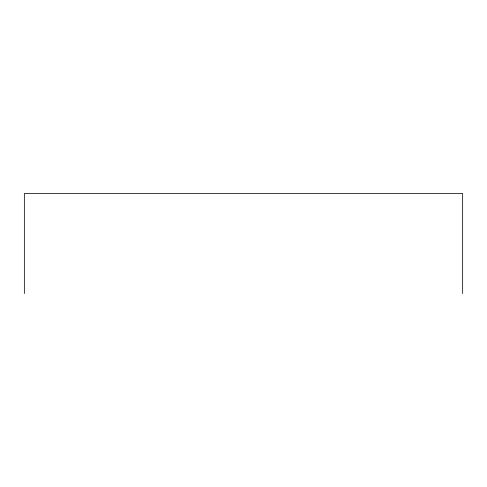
<?xml version="1.0" encoding="UTF-8"?>
<svg xmlns="http://www.w3.org/2000/svg" width="487" height="487" viewBox="0 0 487 487"><rect width="100%" height="100%" fill="white"/><g stroke="black" fill="none" stroke-linecap="round" stroke-linejoin="round"><path stroke-width="0.73" d="M462.65 293.521L462.65 193.479L24.35 193.479L24.35 293.521"/></g></svg>
